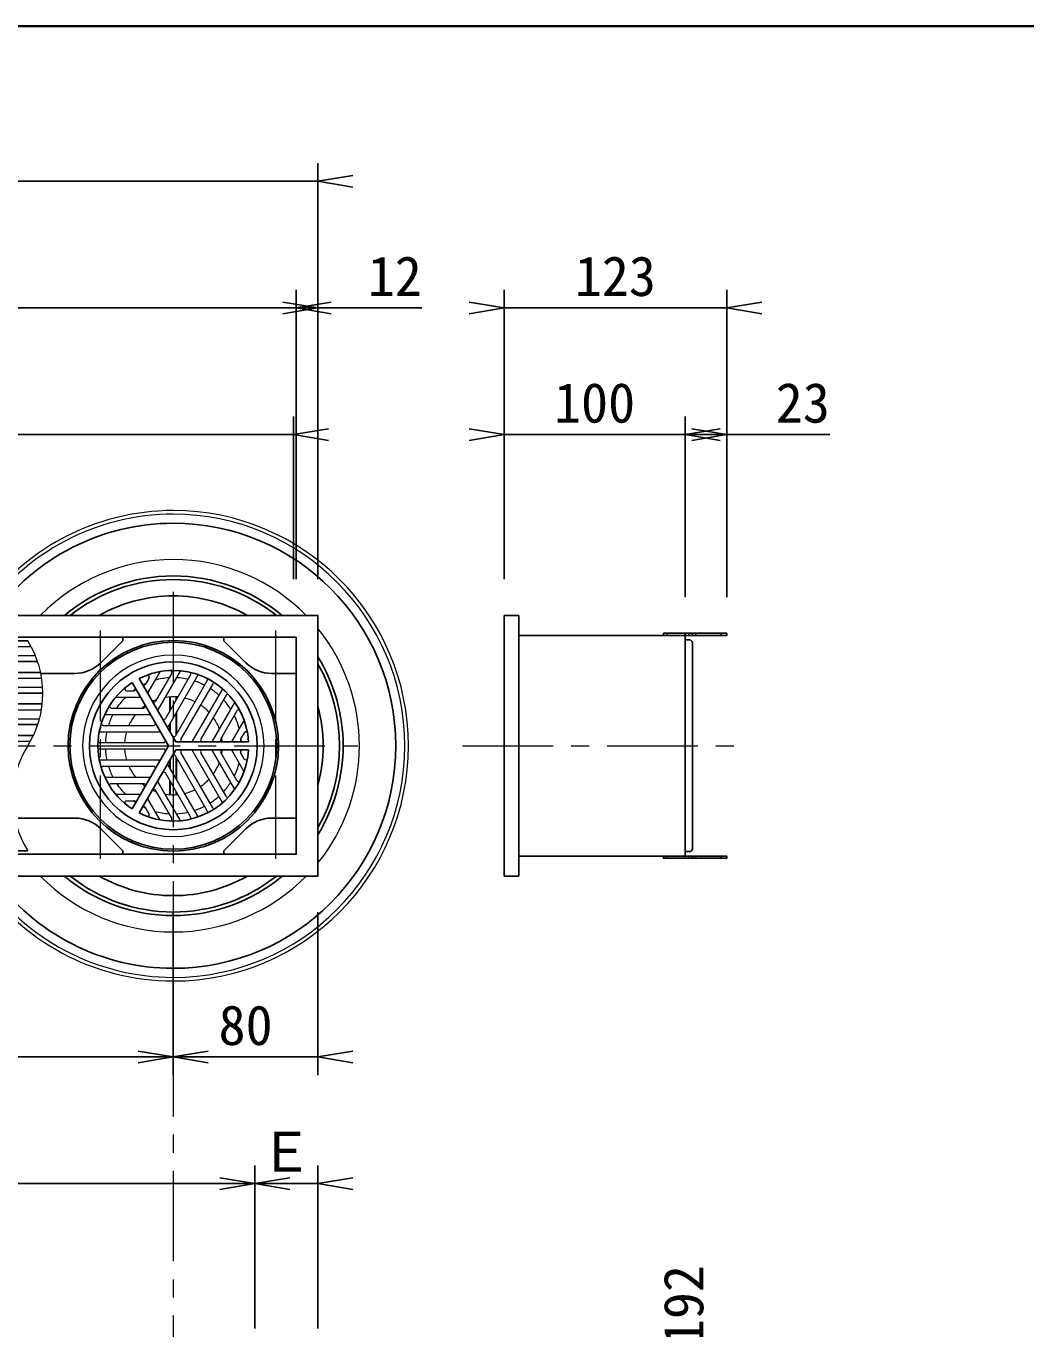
# Model space of a CAD drawing. Units: millimetres, scale not verified. Extents: x -1488 to 1365, y -1052 to 870.
# Drawn here: x -261 to 292, y 150 to 870 of the extents above; entities that cross this region are included whole.
import ezdxf
from ezdxf.enums import TextEntityAlignment as Align

# ---------------------------------------------------------------- set-up
doc = ezdxf.new("R2010")
doc.units = ezdxf.units.MM
doc.header["$LTSCALE"] = 10
doc.linetypes.add('CHAIN1', pattern=[8, 5, -1, 1, -1])
for name, color, linetype, lineweight in [('0-0_計極細', 45, 'Continuous', 15), ('0-1_計細線', 3, 'Continuous', 25), ('0-8_枠中線', 5, 'Continuous', 35)]:
    doc.layers.add(name, color=color, linetype=linetype, lineweight=lineweight)
doc.layers.add('0-5_寸法線', color=7, linetype='Continuous')
doc.styles.add('ＭＳ ゴシック', font='')
doc.styles.get('ＭＳ ゴシック').set_extended_font_data('MS Gothic')

# ---------------------------------------------------------------- blocks, each defined once
blk = doc.blocks.new('open_arrow')
at = {"color": 0, "linetype": 'Continuous', "lineweight": -2}
blk.add_lwpolyline([(7.5, 1.25), (0, 0), (7.5, -1.25)], dxfattribs=at)

msp = doc.modelspace()

# ---------------------------------------------------------------- linework, layer by layer
at = {"layer": '0-0_計極細', "linetype": 'CHAIN1'}
for p, q in [((-179.4, 557.3), (-179.4, -161.57)), ((-219.9, 535.86), (-219.9, 409.71)), ((-122.9, 535.86), (-122.9, 409.71)), ((-1105.7, 472.21), (-77.45, 472.21)), ((-19.41, 472.21), (131.15, 472.21))]:
    msp.add_line(p, q, dxfattribs=at)
at = {"layer": '0-0_計極細'}
for p, q in [((-1079.9, 527.01), (-258.03, 527.01)), ((-1079.9, 522.01), (-255.65, 522.01)), ((-186.85, 513), (-193.45, 501.56)), ((-180.29, 512.31), (-189.25, 496.8)), ((-175.62, 513.39), (-187.95, 492.03)), ((-169.81, 511.4), (-183.75, 487.26)), ((-1079.9, 509.51), (-252.15, 509.51)), ((-1079.9, 504.51), (-251.61, 504.51)), ((-192.77, 509.78), (-194.76, 506.33)), ((-165.89, 511.17), (-182.44, 482.5)), ((-160.65, 508.2), (-178.24, 477.73)), ((-157.61, 506.45), (-175.2, 475.97)), ((-211.01, 499.05), (-197.8, 499.05)), ((-205.25, 502.57), (-201.27, 502.57)), ((-181.41, 491.31), (-181.41, 499.23)), ((-180.91, 492.18), (-180.91, 499.26)), ((-177.9, 497.4), (-177.9, 499.26)), ((-177.4, 498.27), (-177.4, 499.23)), ((-152.42, 503.39), (-168.97, 474.72)), ((-150.26, 500.11), (-164.19, 475.97)), ((-1079.9, 492.11), (-252.28, 492.11)), ((-213.69, 493.03), (-195.77, 493.03)), ((-177.9, 478.33), (-177.9, 490.37)), ((-177.4, 479.2), (-177.4, 491.24)), ((-145.64, 496.08), (-157.97, 474.72)), ((-144.23, 491.49), (-153.19, 475.97)), ((-1079.9, 487.11), (-253.38, 487.11)), ((-218.14, 483.5), (-190.27, 483.5)), ((-216.96, 489.52), (-192.29, 489.52)), ((-181.41, 480.2), (-181.41, 484.29)), ((-180.91, 479.33), (-180.91, 485.16)), ((-140.35, 486.16), (-146.96, 474.72)), ((-219.9, 479.99), (-186.79, 479.99)), ((-140.19, 479.42), (-142.18, 475.97)), ((-1079.9, 474.71), (-258.42, 474.71)), ((-219.95, 473.97), (-184.76, 473.97)), ((-219.95, 470.45), (-184.76, 470.45)), ((-157.61, 437.97), (-175.2, 468.45)), ((-152.42, 441.03), (-168.97, 469.7)), ((-150.26, 444.31), (-164.19, 468.45)), ((-145.64, 448.34), (-157.97, 469.7)), ((-144.23, 452.93), (-153.19, 468.45)), ((-140.35, 458.26), (-146.96, 469.7)), ((-140.19, 465), (-142.18, 468.45)), ((-219.9, 464.43), (-186.79, 464.43)), ((-218.14, 460.92), (-190.27, 460.92)), ((-165.89, 433.25), (-182.44, 461.93)), ((-181.41, 460.13), (-181.41, 464.22)), ((-180.91, 459.26), (-180.91, 465.09)), ((-160.65, 436.22), (-178.24, 466.69)), ((-177.9, 454.05), (-177.9, 466.09)), ((-177.4, 453.18), (-177.4, 465.22)), ((-216.96, 454.9), (-192.29, 454.9)), ((-169.81, 433.02), (-183.75, 457.16)), ((-213.69, 451.39), (-195.77, 451.39)), ((-180.29, 432.11), (-189.25, 447.63)), ((-175.62, 431.03), (-187.95, 452.39)), ((-181.41, 445.19), (-181.41, 453.11)), ((-180.91, 445.16), (-180.91, 452.24)), ((-177.9, 445.16), (-177.9, 447.03)), ((-211.01, 445.37), (-197.8, 445.37)), ((-205.25, 441.86), (-201.27, 441.86)), ((-186.85, 431.42), (-193.45, 442.86)), ((-177.4, 445.19), (-177.4, 446.16)), ((-192.77, 434.64), (-194.76, 438.09))]:
    msp.add_line(p, q, dxfattribs=at)
for centre, radius, start, end in [((-305.83, 501.21), 54.31, 327.72738, 32.27262), ((-179.4, 472.21), 50.15, 90, 270), ((-179.4, 472.21), 50.15, 270, 90), ((-193.63, 510.28), 1, 330, 110.49823), ((-186.41, 512.75), 0.502, 99.81001, 150), ((-181.16, 512.81), 1, 330, 92.48216), ((-175.18, 513.14), 0.502, 84.11294, 150), ((-170.68, 511.9), 1, 330, 77.60597), ((-165.46, 510.92), 0.502, 70.18513, 150), ((-205.25, 503.57), 1, 129.50177, 270), ((-195.62, 506.83), 1, 210, 330), ((-179.4, 472.21), 37.63, 113.77152, 116.31965), ((-179.4, 472.21), 37.63, 93.59599, 105.50678), ((-179.4, 472.21), 37.63, 77.4576, 87.38711), ((-179.4, 472.21), 37.63, 77.4576, 87.38711), ((-179.4, 472.21), 37.63, 62.67477, 71.92708), ((-161.52, 508.71), 1, 330, 63.89345), ((-156.74, 505.95), 1, 56.10655, 150), ((-211.01, 498.55), 0.502, 90, 140.18999), ((-179.4, 472.21), 37.63, 134.49322, 146.404), ((-179.4, 472.21), 37.63, 123.68035, 126.22848), ((-201.27, 503.57), 1, 270, 30), ((-197.8, 498.55), 0.502, 30, 90), ((-193.02, 501.31), 0.502, 150, 210), ((-179.4, 472.21), 27.09, 110.22104, 115.21981), ((-179.4, 472.21), 27.09, 84.62432, 99.70902), ((-179.4, 472.21), 27.09, 84.62432, 90), ((-179.4, 472.21), 27.09, 63.71622, 76.68065), ((-179.4, 472.21), 37.63, 48.07292, 57.32523), ((-152.85, 503.64), 0.502, 330, 49.81487), ((-179.4, 472.21), 37.63, 32.61289, 42.5424), ((-149.39, 499.61), 1, 42.39403, 150), ((-213.69, 494.04), 1, 147.51784, 270), ((-179.4, 472.21), 27.09, 124.78019, 129.77896), ((-195.77, 494.04), 1, 270, 30), ((-190.12, 497.3), 1, 210, 330), ((-187.51, 491.78), 0.502, 150, 210), ((-179.4, 472.21), 27.09, 43.31935, 56.28378), ((-146.07, 496.33), 0.502, 330, 35.88706), ((-143.36, 490.99), 1, 27.51784, 150), ((-218.14, 484.5), 1, 162.39403, 270), ((-216.96, 489.02), 0.502, 90, 155.88706), ((-179.4, 472.21), 37.63, 152.61289, 162.5424), ((-179.4, 472.21), 27.09, 140.29098, 155.37568), ((-192.29, 489.02), 0.502, 30, 90), ((-190.27, 484.5), 1, 270, 30), ((-184.62, 487.76), 1, 210, 330), ((-182.01, 482.25), 0.502, 150, 210), ((-179.4, 472.21), 27.09, 20.29098, 35.37568), ((-179.4, 472.21), 37.63, 14.49322, 26.40401), ((-219.9, 479.49), 0.502, 89.99378, 169.80868), ((-179.4, 472.21), 37.63, 168.07292, 177.32523), ((-179.4, 472.21), 27.09, 163.31935, 176.28378), ((-186.79, 479.49), 0.502, 30, 90), ((-184.76, 474.97), 1, 270, 30), ((-179.11, 478.23), 1, 210, 330), ((-179.11, 478.23), 1, 253.22135, 330), ((-174.33, 475.47), 1, 150, 270), ((-163.33, 475.47), 1, 150, 270), ((-152.32, 475.47), 1, 150, 270), ((-179.4, 472.21), 27.09, 4.78019, 9.77896), ((-141.31, 475.47), 1, 150, 270), ((-179.4, 472.21), 37.63, 3.68035, 6.22848), ((-139.32, 478.92), 1, 9.50177, 150), ((-213.98, 443.21), 54.31, 147.72738, 212.27262), ((-219.95, 474.97), 1, 176.10043, 269.99386), ((-219.95, 469.45), 1, 90, 183.89345), ((-179.4, 472.21), 37.63, 182.67477, 191.92708), ((-179.4, 472.21), 27.09, 183.71622, 196.68065), ((-184.76, 469.45), 1, 330, 90), ((-174.33, 468.95), 1, 90, 210), ((-169.41, 474.97), 0.502, 270, 330), ((-169.41, 469.45), 0.502, 30, 90), ((-163.33, 468.95), 1, 90, 210), ((-158.4, 474.97), 0.502, 270, 330), ((-158.4, 469.45), 0.502, 30, 90), ((-152.32, 468.95), 1, 90, 210), ((-179.4, 472.21), 27.09, 350.22104, 355.21981), ((-147.39, 474.97), 0.502, 270, 330), ((-147.39, 469.45), 0.502, 30, 90), ((-141.31, 468.95), 1, 90, 210), ((-179.4, 472.21), 37.63, 353.77152, 356.31965), ((-219.9, 464.94), 0.502, 190.17883, 269.99383), ((-218.14, 459.92), 1, 90, 197.60597), ((-179.4, 472.21), 37.63, 197.4576, 207.38711), ((-179.4, 472.21), 27.09, 204.62432, 219.70902), ((-190.27, 459.92), 1, 330, 90), ((-186.79, 464.94), 0.502, 270, 330), ((-182.01, 462.18), 0.502, 150, 210), ((-179.11, 466.19), 1, 30, 150), ((-179.11, 466.19), 1, 30, 106.77865), ((-179.4, 472.21), 27.09, 324.62432, 339.70902), ((-179.4, 472.21), 37.63, 333.596, 345.50678), ((-139.32, 465.5), 1, 210, 350.49823), ((-216.96, 455.4), 0.502, 204.11294, 270), ((-192.29, 455.4), 0.502, 270, 330), ((-184.62, 456.66), 1, 30, 150), ((-213.69, 450.38), 1, 90, 212.48216), ((-179.4, 472.21), 37.63, 213.59599, 225.50678), ((-179.4, 472.21), 27.09, 230.22104, 235.21981), ((-195.77, 450.38), 1, 330, 90), ((-190.12, 447.12), 1, 30, 150), ((-179.4, 472.21), 27.09, 244.78019, 249.77896), ((-187.51, 452.64), 0.502, 150, 210), ((-179.4, 472.21), 27.09, 283.31935, 296.28378), ((-179.4, 472.21), 27.09, 303.71622, 316.68065), ((-179.4, 472.21), 37.63, 317.4576, 327.38711), ((-146.07, 448.09), 0.502, 324.11294, 30), ((-143.36, 453.43), 1, 210, 332.48216), ((-205.25, 440.85), 1, 90, 230.49823), ((-179.4, 472.21), 37.63, 233.77152, 236.31965), ((-201.27, 440.85), 1, 330, 90), ((-197.8, 445.87), 0.502, 270, 330), ((-193.02, 443.11), 0.502, 149.99998, 210.00002), ((-179.4, 472.21), 27.09, 260.29098, 275.37568), ((-179.4, 472.21), 37.63, 302.67477, 311.92708), ((-152.85, 440.78), 0.502, 310.18513, 30), ((-149.39, 444.81), 1, 210, 317.60597), ((-195.62, 437.59), 1, 30, 150), ((-179.4, 472.21), 37.63, 243.68035, 246.22848), ((-193.63, 434.14), 1, 249.50177, 30), ((-179.4, 472.21), 37.63, 254.49322, 266.40401), ((-181.16, 431.61), 1, 267.51784, 30), ((-179.4, 472.21), 37.63, 272.61289, 282.5424), ((-170.68, 432.52), 1, 282.39403, 30), ((-179.4, 472.21), 37.63, 288.07292, 297.32523), ((-165.46, 433.5), 0.502, 210, 289.81487), ((-161.52, 435.72), 1, 296.10655, 30), ((-156.74, 438.48), 1, 210, 303.89345), ((-186.41, 431.67), 0.502, 210, 260.18999), ((-175.18, 431.28), 0.502, 210, 275.88706)]:
    msp.add_arc(centre, radius, start, end, dxfattribs=at)
at = {"layer": '0-1_計細線'}
for p, q in [((11.6, 533.21), (103.6, 533.21)), ((93.6, 533.21), (93.6, 534.41)), ((103.6, 533.21), (103.6, 534.41)), ((103.6, 533.21), (103.6, 411.21)), ((105.6, 533.21), (105.6, 534.41)), ((107.6, 533.21), (107.6, 534.41)), ((109.6, 533.21), (109.6, 534.41)), ((123.6, 533.21), (123.6, 534.41)), ((-207.4, 530.21), (-219.55, 518.07)), ((-207.4, 532.21), (-207.4, 530.21)), ((104.1, 530.71), (106.1, 530.71)), ((107.6, 415.21), (107.6, 529.21)), ((-1079.9, 518.81), (-254.44, 518.81)), ((-252.64, 512.21), (-233.69, 512.21)), ((-125.12, 512.21), (-111.4, 512.21)), ((-182.01, 472.21), (-202.15, 507.09)), ((-178.1, 474.47), (-198.24, 509.35)), ((-1079.9, 501.31), (-251.51, 501.31)), ((-1079.9, 495.31), (-251.83, 495.31)), ((-1079.9, 483.91), (-254.34, 483.91)), ((-1079.9, 477.91), (-256.76, 477.91)), ((-178.1, 474.47), (-179.4, 476.73)), ((-182.01, 472.21), (-202.15, 437.33)), ((-178.1, 469.95), (-198.24, 435.07)), ((-178.1, 474.47), (-175.49, 474.47)), ((-178.1, 474.47), (-137.82, 474.47)), ((-178.1, 469.95), (-137.82, 469.95)), ((-267.17, 432.21), (-233.69, 432.21)), ((-125.12, 432.21), (-111.4, 432.21)), ((-207.4, 414.21), (-219.55, 426.35)), ((-1079.9, 414.21), (-259.9, 414.21)), ((-207.4, 412.21), (-207.4, 414.21)), ((103.6, 411.21), (11.6, 411.21)), ((93.6, 410.01), (93.6, 411.21)), ((103.6, 410.01), (103.6, 411.21)), ((104.1, 413.71), (106.1, 413.71)), ((105.6, 410.01), (105.6, 411.21)), ((107.6, 410.01), (107.6, 411.21)), ((109.6, 410.01), (109.6, 411.21)), ((123.6, 410.01), (123.6, 411.21))]:
    msp.add_line(p, q, dxfattribs=at)
for points in [[(-1093.4, 400.21), (-1093.4, 544.21), (-99.4, 544.21), (-99.4, 400.21)], [(3.6, 544.21), (3.6, 400.21), (11.6, 400.21), (11.6, 544.21)], [(91.6, 534.41), (126.6, 534.41), (126.6, 533.21), (91.6, 533.21)], [(-111.4, 532.21), (-1081.4, 532.21), (-1081.4, 412.21), (-111.4, 412.21)], [(91.6, 411.21), (126.6, 411.21), (126.6, 410.01), (91.6, 410.01)]]:
    msp.add_lwpolyline(points, close=True, dxfattribs=at)
for points in [[(-1079.9, 518.81), (-1079.9, 530.21), (-259.9, 530.21)], [(-151.4, 532.21), (-151.4, 530.21), (-139.26, 518.07)], [(-1079.9, 501.31), (-1079.9, 512.71), (-252.74, 512.71)], [(-151.4, 412.21), (-151.4, 414.21), (-139.26, 426.35)]]:
    msp.add_lwpolyline(points, dxfattribs=at)
msp.add_circle((-179.4, 472.21), 58.2, dxfattribs=at)
at = {"layer": '0-1_計細線', "lineweight": 15}
for radius, start, end in [(130.01, 90, 146.37163), (128, 90, 145.77197), (130.01, 270, 90), (128, 270, 90), (102.92, 44.3933, 135.6067), (93.89, 90, 129.92521), (93.89, 90, 129.92521), (93.89, 90, 129.92521), (93.89, 50.07479, 90), (93.89, 50.07479, 90), (93.89, 50.07479, 90), (102.92, 321.01502, 38.98498), (130.01, 213.62837, 270), (128, 214.22803, 270), (102.92, 224.3933, 315.6067)]:
    msp.add_arc((-179.4, 472.21), radius, start, end, dxfattribs=at)
at = {"layer": '0-1_計細線'}
for centre, radius, start, end in [((-179.4, 472.21), 57.2, 90, 270), ((-179.4, 472.21), 57.2, 270, 90), ((104.1, 531.21), 0.5, 180, 270), ((106.1, 529.21), 1.5, 0, 90), ((-179.4, 472.21), 46.41, 90, 270), ((-179.4, 472.21), 46.41, 270, 90), ((-233.69, 532.21), 20, 270, 315), ((-179.4, 472.21), 41.65, 90, 116.89208), ((-179.4, 472.21), 41.65, 3.10792, 90), ((-125.12, 532.21), 20, 225, 270), ((-179.4, 472.21), 41.65, 123.10792, 236.89208), ((-140.79, 486.41), 0.502, 330, 20.18999), ((-179.4, 472.21), 41.65, 270, 356.89208), ((-140.79, 458.01), 0.502, 339.81001, 30), ((-211.01, 445.87), 0.502, 219.81001, 270), ((-233.69, 412.21), 20, 45, 90), ((-179.4, 472.21), 41.65, 243.10792, 270), ((-125.12, 412.21), 20, 90, 135), ((104.1, 413.21), 0.5, 90, 180), ((106.1, 415.21), 1.5, 270, 360)]:
    msp.add_arc(centre, radius, start, end, dxfattribs=at)
at = {"layer": '0-5_寸法線'}
for p, q in [((-99.4, 564.21), (-99.4, 794.21)), ((-1093.4, 784.21), (-99.4, 784.21)), ((-111.4, 564.21), (-111.4, 724.21)), ((3.6, 564.21), (3.6, 724.21)), ((126.6, 554.41), (126.6, 724.21)), ((-1081.4, 714.21), (-111.4, 714.21)), ((-111.4, 714.21), (-41.89, 714.21)), ((3.6, 714.21), (126.6, 714.21)), ((-112.9, 564.21), (-112.9, 654.21)), ((3.6, 564.21), (3.6, 654.21)), ((103.6, 554.41), (103.6, 654.21)), ((126.6, 554.41), (126.6, 654.21)), ((-1079.9, 644.21), (-112.9, 644.21)), ((3.6, 644.21), (103.6, 644.21)), ((103.6, 644.21), (183.71, 644.21)), ((-179.4, 380.21), (-179.4, 290.21)), ((-99.4, 380.21), (-99.4, 290.21)), ((-1093.4, 300.21), (-179.4, 300.21)), ((-179.4, 300.21), (-99.4, 300.21)), ((-134.4, 150.21), (-134.4, 240.21)), ((-99.4, 150.21), (-99.4, 240.21)), ((-1058.4, 230.21), (-134.4, 230.21)), ((-134.4, 230.21), (-99.4, 230.21))]:
    msp.add_line(p, q, dxfattribs=at)
for radius, start, end in [(122.99, 90, 144.16695), (122.99, 270, 90), (93.89, 90, 129.92521), (93.89, 90, 129.92521), (91.88, 90, 128.40548), (93.89, 50.07479, 90), (93.89, 50.07479, 90), (91.88, 51.59452, 90), (82.85, 90, 119.65063), (82.85, 60.34937, 90), (93.89, 328.43994, 31.56006), (91.88, 330.54061, 29.45939), (82.85, 344.93247, 15.06753), (122.99, 215.83305, 270), (93.89, 230.07479, 270), (91.88, 231.59452, 270), (82.85, 240.34937, 270), (91.88, 270, 308.40548), (93.89, 270, 309.92521), (82.85, 270, 299.65063)]:
    msp.add_arc((-179.4, 472.21), radius, start, end, dxfattribs=at)
at = {"layer": '0-8_枠中線'}
msp.add_lwpolyline([(-1365, -930), (-1365, 870), (1365, 870), (1365, -930)], close=True, dxfattribs=at)

# ---------------------------------------------------------------- block references
at = {"layer": '0-5_寸法線', "xscale": 2.58, "yscale": 2.58}
for p in [(-99.4, 784.21), (-111.4, 714.21), (126.6, 714.21), (-112.9, 644.21), (103.6, 644.21), (-179.4, 300.21), (-99.4, 300.21), (-134.4, 230.21), (-99.4, 230.21)]:
    msp.add_blockref('open_arrow', p, dxfattribs=at)
at = {"layer": '0-5_寸法線', "xscale": 2.58, "yscale": 2.58, "rotation": 180}
for p in [(-99.4, 714.21), (3.6, 714.21), (3.6, 644.21), (126.6, 644.21), (-179.4, 300.21), (-134.4, 230.21)]:
    msp.add_blockref('open_arrow', p, dxfattribs=at)

# ---------------------------------------------------------------- texts
at = {"layer": '0-5_寸法線', "style": 'ＭＳ ゴシック'}
for s, p in [('12', (-71.89, 714.21)), ('123', (42.6, 714.21)), ('100', (31.1, 644.21)), ('23', (153.71, 644.21)), ('80', (-154.4, 300.21)), ('Ｅ', (-131.9, 230.21))]:
    msp.add_text(s, height=21.99, dxfattribs=at).set_placement(p, align=Align.BOTTOM_LEFT)
msp.add_text('142(122)～192', height=21.99, rotation=90, dxfattribs=at).set_placement((120.29, -9.34), align=Align.BOTTOM_LEFT)

doc.saveas('drawing.dxf')
